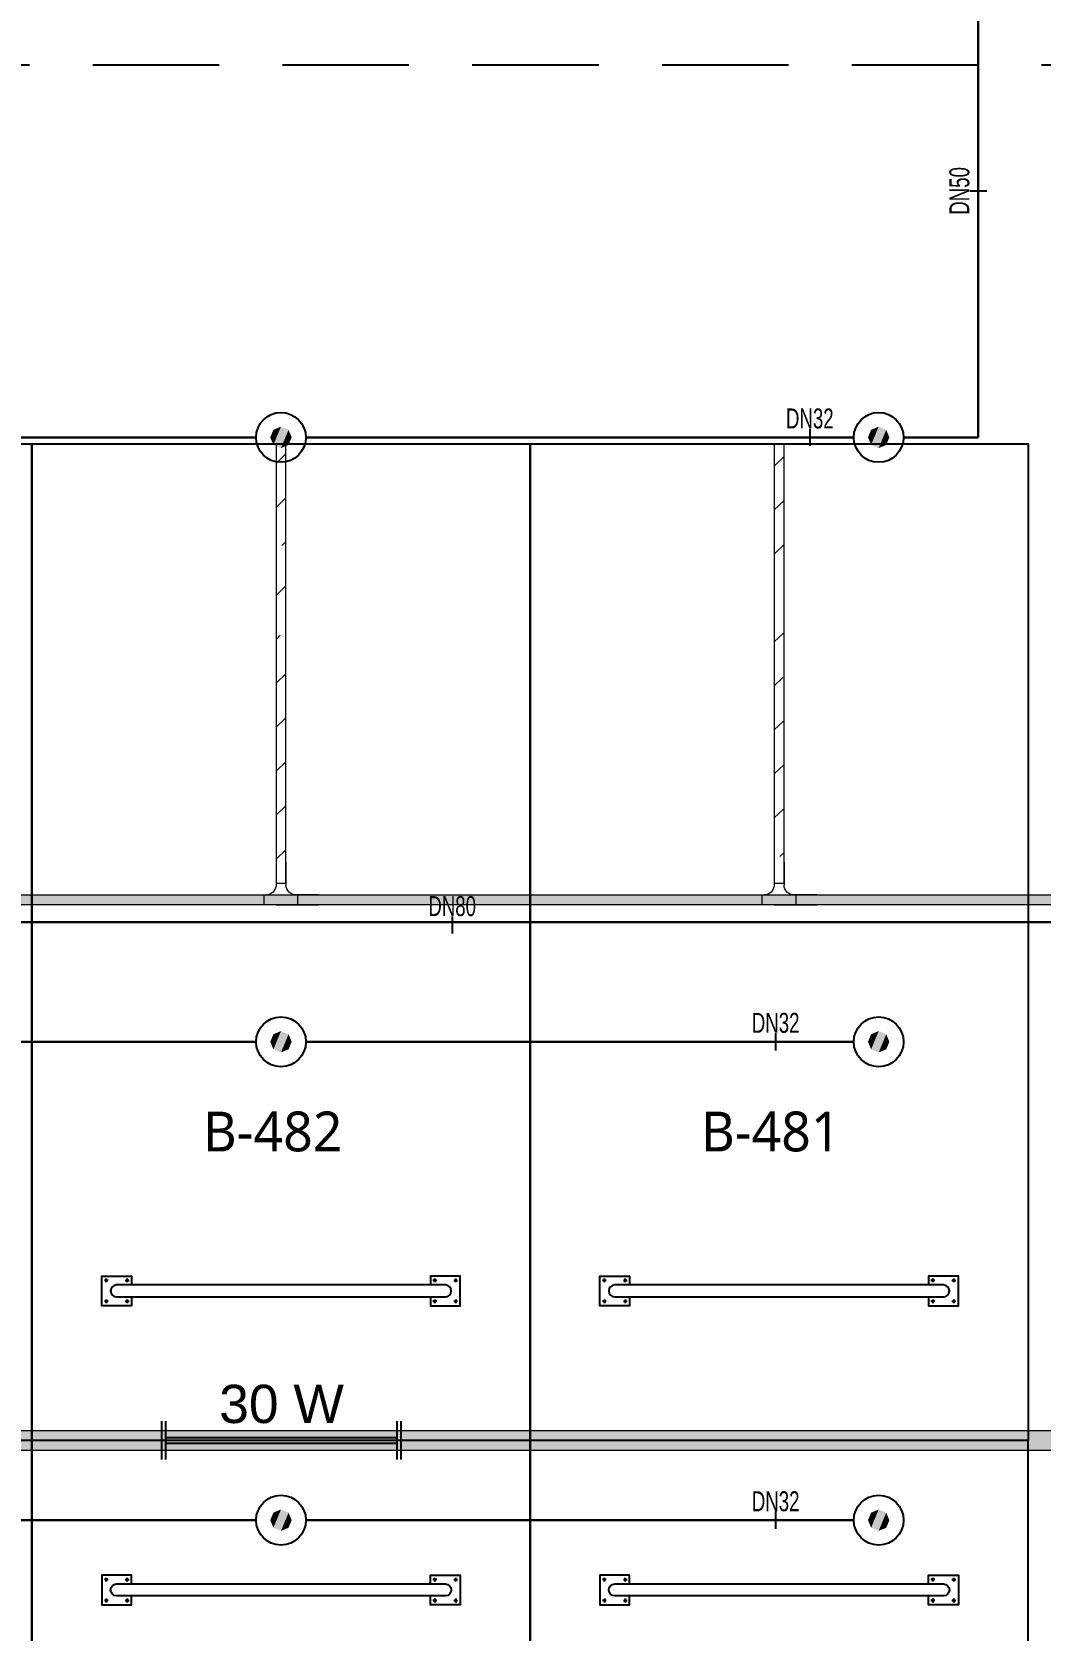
# Model space of a CAD drawing. Header units: millimetres. Extents: x -379292 to 1221486, y 92049 to 447512.
# Drawn here: x -130105 to -125045, y 163868 to 171884 of the extents above; entities that cross this region are included whole.
import ezdxf
from ezdxf.enums import TextEntityAlignment as Align

# ---------------------------------------------------------------- set-up
doc = ezdxf.new("R2010")
doc.units = ezdxf.units.MM
doc.linetypes.add('HIDDEN', pattern=[9.525, 6.35, -3.175])
for name, color, linetype in [('-M-YNGN-BORUID', 7, 'Continuous'), ('-M-YNGN-BORUUZUN', 7, 'Continuous'), ('-M-YNGN-BORUYUK', 7, 'Continuous'), ('-M-YNGN-SPR-YUK', 7, 'Continuous'), ('-M-YNGN-ZON4-CAP-', 7, 'Continuous'), ('-M-YNGN-ZON4-SPR-', 7, 'Continuous'), ('-M-YNGN-ZON6-CAP-', 7, 'Continuous'), ('-M-YNGN-ZON6-SPR-', 7, 'Continuous'), ('05_SYMBOL', 2, 'Continuous'), ('08_LAMP', 4, 'Continuous'), ('202-A-Y-MahalAd', 141, 'Continuous')]:
    doc.layers.add(name, color=color, linetype=linetype)
doc.layers.add('-M-YNGN-SPR-CAPCIZGI', color=188, linetype='Continuous', plot=False)
for name, color, linetype, lineweight in [('-M-YNGN-ZON4', 3, 'SP', 30), ('-M-YNGN-ZON6', 2, 'SP', 30), ('E_CT_AYDINLATMA', 3, 'Continuous', 9), ('E_CT_KIRMIZI', 1, 'Continuous', 9)]:
    doc.layers.add(name, color=color, linetype=linetype, lineweight=lineweight)
doc.styles.add('CIZGI', font='tahoma.ttf', dxfattribs={"width": 0.8, "oblique": 20})
doc.styles.add('HCAD', font='HCAD.SHX', dxfattribs={"width": 0.8, "height": 0.2})
doc.styles.add('PIPESIZE', font='hcad.shx', dxfattribs={"width": 0.8})
doc.styles.add('SPR-NOT', font='romans.shx')
doc.styles.get("Standard").update_dxf_attribs({"font": 'segoeuil.ttf'})
doc.styles.add('YAZI-2', font='arial.ttf', dxfattribs={"height": 2})
doc.linetypes.add('SP', pattern='A,2,-0.1,["SP",CIZGI,S=0.14,R=0.2,X=0,Y=-0.07],-0.255', length=2.355)

# ---------------------------------------------------------------- blocks, each defined once
blk = doc.blocks.new('202_Vida')
at = {"color": 0, "linetype": 'ByBlock', "ltscale": 0.2}
for points in [[(0.96, 0), (-0.96, 0)], [(0, 0.96), (0, -0.96)]]:
    blk.add_lwpolyline(points, dxfattribs=at)
at = {"color": 0, "linetype": 'ByBlock'}
for radius in [0.42, 0.23, 0.155]:
    blk.add_circle((0, 0), radius, dxfattribs=at)
blk = doc.blocks.new('202_Stoper')
at = {"color": 0, "linetype": 'ByBlock'}
for points in [[(-750, -30), (-750, -75), (-900, -75), (-900, 75), (-750, 75), (-750, 30)], [(750, -30), (750, -75), (900, -75), (900, 75), (750, 75), (750, 30)]]:
    blk.add_lwpolyline(points, dxfattribs=at)
blk.add_lwpolyline([(825, -30, 1), (825, 30), (-825, 30, 1), (-825, -30)], format="xyb", close=True, dxfattribs=at)
at = {"color": 0, "linetype": 'ByBlock', "yscale": 10, "zscale": 10, "rotation": 180}
for p, xscale in [((-877, 53), -10), ((-772, 53), 10), ((772, 53), -10), ((877, 53), 10)]:
    blk.add_blockref('202_Vida', p, dxfattribs=dict(at, xscale=xscale))
at = {"color": 0, "linetype": 'ByBlock', "yscale": 10, "zscale": 10}
for p, xscale in [((-877, -52), 10), ((-772, -52), -10), ((772, -52), 10), ((877, -52), -10)]:
    blk.add_blockref('202_Vida', p, dxfattribs=dict(at, xscale=xscale))
blk = doc.blocks.new('202_Mahalblok')
at = {"color": 0, "linetype": 'ByBlock', "flags": 128}
blk.add_lwpolyline([(0, 0), (0, 5000), (2500, 5000), (2500, 0)], close=True, dxfattribs=at)
at = {"color": 252}
blk.add_blockref('202_Stoper', (1250, 750), dxfattribs=at)
at = {"color": 0, "linetype": 'ByBlock', "ltscale": 25}
blk.add_attdef('MAHALNO', text='', height=200, dxfattribs=at).set_placement((1208.7, 1390), align=Align.BOTTOM_CENTER)
blk = doc.blocks.new('OtoParkBodrumKatMimari')
at = {"layer": '05_SYMBOL', "color": 252, "linetype": 'HIDDEN', "ltscale": 100}
blk.add_lwpolyline([(19400, 70900), (128500, 70900)], dxfattribs=at)
at = {"layer": '202-A-Y-MahalAd', "color": 8, "ltscale": 25}
for p, values in [((113750, 64000), {'MAHALNO': 'B-483'}), ((116250, 64000), {'MAHALNO': 'B-482'}), ((118750, 64000), {'MAHALNO': 'B-481'})]:
    blk.add_blockref('202_Mahalblok', p, dxfattribs=at).add_auto_attribs(values)
ref = blk.add_blockref('202_Mahalblok', (113750, 64000), dxfattribs=dict(at, xscale=-1, rotation=180))
ref.add_attrib('MAHALNO', 'B-547', dxfattribs={"layer": '0', "color": 0, "linetype": 'ByBlock', "ltscale": 25, "height": 200}).set_placement((114958.7, 62466.6), align=Align.BOTTOM_CENTER)
ref = blk.add_blockref('202_Mahalblok', (116250, 64000), dxfattribs=dict(at, xscale=-1, rotation=180))
ref.add_attrib('MAHALNO', 'B-548', dxfattribs={"layer": '0', "color": 0, "linetype": 'ByBlock', "ltscale": 25, "height": 200}).set_placement((117458.7, 62466.6), align=Align.BOTTOM_CENTER)
ref = blk.add_blockref('202_Mahalblok', (118750, 64000), dxfattribs=dict(at, xscale=-1, rotation=180))
ref.add_attrib('MAHALNO', 'B-549', dxfattribs={"layer": '0', "color": 0, "linetype": 'ByBlock', "ltscale": 25, "height": 200}).set_placement((119958.7, 62466.6), align=Align.BOTTOM_CENTER)
blk = doc.blocks.new('SPRKL100')
at = {"layer": '-M-YNGN-SPR-CAPCIZGI'}
blk.add_line((0, 0.431), (0, -0.431), dxfattribs=at)
at = {"layer": '-M-YNGN-BORUID', "color": 0, "style": 'HCAD', "width": 0.8, "flags": 1}
blk.add_attdef('DIC', text='', height=0.4, dxfattribs=at).set_placement((0, -1.693), align=Align.CENTER)
at = {"layer": '-M-YNGN-BORUUZUN', "color": 0, "style": 'HCAD', "width": 0.7}
blk.add_attdef('BOY', text='', height=0.8, dxfattribs=at).set_placement((0, -1.08), align=Align.CENTER)
at = {"layer": '-M-YNGN-BORUYUK', "color": 6, "style": 'PIPESIZE', "width": 0.8}
blk.add_attdef('YUK', text='', height=0.5, dxfattribs=at).set_placement((0, 1.866), align=Align.CENTER)
at = {"color": 0, "style": 'PIPESIZE', "width": 0.7}
blk.add_attdef('CAP', text='', height=1, dxfattribs=at).set_placement((0, 0.45), align=Align.CENTER)
blk = doc.blocks.new('SP-C-UP-12')
at = {"ltscale": 10}
blk.add_line((0, 0), (0, 0), dxfattribs=at)
at = {"color": 1, "linetype": 'Continuous'}
blk.add_circle((0, 0), 12.5, dxfattribs=at)
at = {"ltscale": 10}
for points in [[(-5.37, 0), (-3.8, 3.8), (-3.8, -3.8), (0, 5.37)], [(-3.8, -3.8), (0, 5.37), (0, -5.37), (3.8, 3.8)], [(0, -5.37), (3.8, 3.8), (3.8, -3.8), (5.37, 0)]]:
    blk.add_solid(points, dxfattribs=at)
at = {"layer": '-M-YNGN-SPR-YUK', "style": 'SPR-NOT', "width": 0.5, "flags": 9}
for tag, p in [('YUK', (0, 17.77)), ('CAP', (0, 14.42)), ('TIP', (0.2, 10.78))]:
    blk.add_attdef(tag, text='', height=2.5, dxfattribs=at).set_placement(p, align=Align.MIDDLE_CENTER)
blk = doc.blocks.new('A$C69E781E7')
at = {"layer": '-M-YNGN-ZON4', "ltscale": 500}
for p, q in [((-1830.9, -7485.08), (-1830.9, -2137.58)), ((-2193.4, -7485.08), (-2468.4, -7485.08)), ((-1893.4, -7485.08), (-2168.4, -7485.08)), ((-1868.4, -7485.08), (-1830.9, -7485.08))]:
    blk.add_line(p, q, dxfattribs=at)
at = {"layer": '-M-YNGN-ZON4-CAP-'}
ref = blk.add_blockref('SPRKL100', (-1830.9, -7361.44), dxfattribs=dict(at, xscale=10.00000000000001, yscale=10.00000000000001, zscale=10.00000000000001, rotation=90))
ref.add_attrib('CAP', 'DN50', dxfattribs={"layer": '0', "color": 0, "height": 10, "rotation": 90, "style": 'PIPESIZE', "width": 0.7}).set_placement((-1835.4, -7361.44), align=Align.CENTER)
ref = blk.add_blockref('SPRKL100', (-1915.46, -7485.08), dxfattribs=dict(at, xscale=10, yscale=10, zscale=10))
ref.add_attrib('CAP', 'DN32', dxfattribs={"layer": '0', "color": 0, "height": 10, "style": 'PIPESIZE', "width": 0.7}).set_placement((-1915.46, -7480.58), align=Align.CENTER)
at = {"layer": '-M-YNGN-ZON4-SPR-'}
for p in [(-2180.9, -7485.08), (-1880.9, -7485.08)]:
    blk.add_blockref('SP-C-UP-12', p, dxfattribs=at)
blk = doc.blocks.new('A$C69E8D8A3')
at = {"layer": '-M-YNGN-ZON6', "ltscale": 500}
for p, q in [((-1888.51, 6524.38), (3763.99, 6524.38)), ((2651.49, 6464.38), (2376.49, 6464.38)), ((2951.49, 6464.38), (2676.49, 6464.38)), ((2651.49, 6224.38), (2376.49, 6224.38)), ((2951.49, 6224.38), (2676.49, 6224.38))]:
    blk.add_line(p, q, dxfattribs=at)
at = {"layer": '-M-YNGN-ZON6-CAP-'}
ref = blk.add_blockref('SPRKL100', (2749.91, 6522.95), dxfattribs=dict(at, xscale=10, yscale=10, zscale=10))
ref.add_attrib('CAP', 'DN80', dxfattribs={"layer": '0', "color": 0, "height": 10, "style": 'PIPESIZE', "width": 0.7}).set_placement((2749.91, 6527.45), align=Align.CENTER)
ref = blk.add_blockref('SPRKL100', (2912.27, 6464.38), dxfattribs=dict(at, xscale=10, yscale=10, zscale=10))
ref.add_attrib('CAP', 'DN32', dxfattribs={"layer": '0', "color": 0, "height": 10, "style": 'PIPESIZE', "width": 0.7}).set_placement((2912.27, 6468.88), align=Align.CENTER)
ref = blk.add_blockref('SPRKL100', (2912.27, 6224.38), dxfattribs=dict(at, xscale=10, yscale=10, zscale=10))
ref.add_attrib('CAP', 'DN32', dxfattribs={"layer": '0', "color": 0, "height": 10, "style": 'PIPESIZE', "width": 0.7}).set_placement((2912.27, 6228.88), align=Align.CENTER)
at = {"layer": '-M-YNGN-ZON6-SPR-', "rotation": 180}
for p in [(2663.99, 6464.38), (2963.99, 6464.38), (2663.99, 6224.38), (2963.99, 6224.38)]:
    blk.add_blockref('SP-C-UP-12', p, dxfattribs=at)
blk = doc.blocks.new('*U600')
h = blk.add_hatch()
h.set_pattern_fill('ANSI33', color=0, scale=50, angle=1, style=0)
h.paths.add_polyline_path([(-45352.9, 100), (-231.9, 100), (-231.9, 0), (-45352.9, 0)])
at = {"color": 0}
blk.add_lwpolyline([(-45352.9, 100), (-231.9, 100), (-231.9, 0), (-45352.9, 0)], close=True, dxfattribs=at)
at = {"ltscale": 25, "flags": 1}
for tag, p in [('YUKSEKLIK', (-228.6, -148.7)), ('KALINLIK', (-228.6, -213.3))]:
    blk.add_attdef(tag, p, '', height=50, dxfattribs=at)
blk = doc.blocks.new('*U754')
h = blk.add_hatch()
h.set_pattern_fill('ANSI33', color=0, scale=50, angle=1, style=0)
h.paths.add_polyline_path([(-1903.7, 50), (57124.3, 50), (57124.3, 0), (-1903.7, 0)])
at = {"color": 0}
blk.add_lwpolyline([(-1903.7, 50), (57124.3, 50), (57124.3, 0), (-1903.7, 0)], close=True, dxfattribs=at)
at = {"ltscale": 25, "flags": 1}
for tag, p in [('YUKSEKLIK', (-228.6, -148.7)), ('KALINLIK', (-228.6, -213.3))]:
    blk.add_attdef(tag, p, '', height=50, dxfattribs=at)
blk = doc.blocks.new('40 W SIVA ÜSTÜ ETANJ LED 50')
at = {"layer": '08_LAMP'}
for p, q in [((-625, -100), (-625, 100)), ((-605, -100), (-605, 100)), ((605, -100), (605, 100)), ((625, -100), (625, 100)), ((-605, 15), (605, 15)), ((-605, -15), (605, -15))]:
    blk.add_line(p, q, dxfattribs=at)
at = {"layer": '08_LAMP', "color": 2, "style": 'YAZI-2'}
blk.add_text('30 W', height=200, dxfattribs=at).set_placement((0, 90), align=Align.CENTER)
blk = doc.blocks.new('*U1031')
h = blk.add_hatch()
h.set_pattern_fill('ANSI33', color=0, scale=50, angle=1, style=0)
h.paths.add_polyline_path([(-2092.9, 50), (110.8, 50), (110.8, 0), (-2092.9, 0)])
at = {"color": 0}
blk.add_lwpolyline([(-2092.9, 50), (110.8, 50), (110.8, 0), (-2092.9, 0)], close=True, dxfattribs=at)
at = {"ltscale": 25, "flags": 1}
for tag, p in [('YUKSEKLIK', (-228.6, -148.7)), ('KALINLIK', (-228.6, -213.3))]:
    blk.add_attdef(tag, p, '', height=50, dxfattribs=at)
blk = doc.blocks.new('*U1012')
at = {"color": 0}
for p, q in [((214, 214), (-164, 214)), ((-164, 164), (-50, 164)), ((-60, 214), (-60, 164)), ((0, 214), (214, 214)), ((214, 164), (100, 164)), ((110, 214), (110, 164)), ((0, 0), (0, 114)), ((0, 104), (50, 104)), ((50, 0), (50, 114))]:
    blk.add_line(p, q, dxfattribs=at)
for centre, start, end in [((-50, 114), 0, 90), ((100, 114), 90, 180)]:
    blk.add_arc(centre, 50, start, end, dxfattribs=at)

msp = doc.modelspace()

# ---------------------------------------------------------------- block references
at = {"color": 8}
msp.add_blockref('OtoParkBodrumKatMimari', (-246354.8, 100818.8), dxfattribs=at)

# ---------------------------------------------------------------- next in the draw order: block references
at = {"layer": '-M-YNGN-ZON4', "ltscale": 25, "xscale": 10, "yscale": 10, "zscale": 10}
msp.add_blockref('A$C69E781E7', (-107045.9, 244701.5), dxfattribs=at)
at = {"layer": '-M-YNGN-ZON6', "ltscale": 25, "xscale": 10, "yscale": 10, "zscale": 10}
msp.add_blockref('A$C69E8D8A3', (-155494.7, 102175), dxfattribs=at)
at = {"layer": '08_LAMP', "xscale": 0.96, "yscale": 0.96, "zscale": 0.96}
msp.add_blockref('40 W SIVA ÜSTÜ ETANJ LED 50', (-128852.1, 164819.8), dxfattribs=at)
at = {"layer": 'E_CT_AYDINLATMA', "rotation": 180}
msp.add_blockref('*U600', (-165171.7, 164868.8), dxfattribs=at)
at = {"layer": 'E_CT_KIRMIZI', "color": 1, "xscale": -1, "rotation": 89.9999999999999}
for p in [(-128829.8, 167725.8), (-126329.8, 167725.8)]:
    msp.add_blockref('*U1031', p, dxfattribs=at)
at = {"layer": 'E_CT_KIRMIZI', "color": 2, "xscale": -1, "rotation": 180}
for p in [(-128879.8, 167719.1), (-126379.8, 167719.1)]:
    msp.add_blockref('*U1012', p, dxfattribs=at)
at = {"layer": 'E_CT_KIRMIZI', "color": 1, "rotation": 180}
msp.add_blockref('*U754', (-116880.6, 167555.1), dxfattribs=at)

doc.saveas('drawing.dxf')
